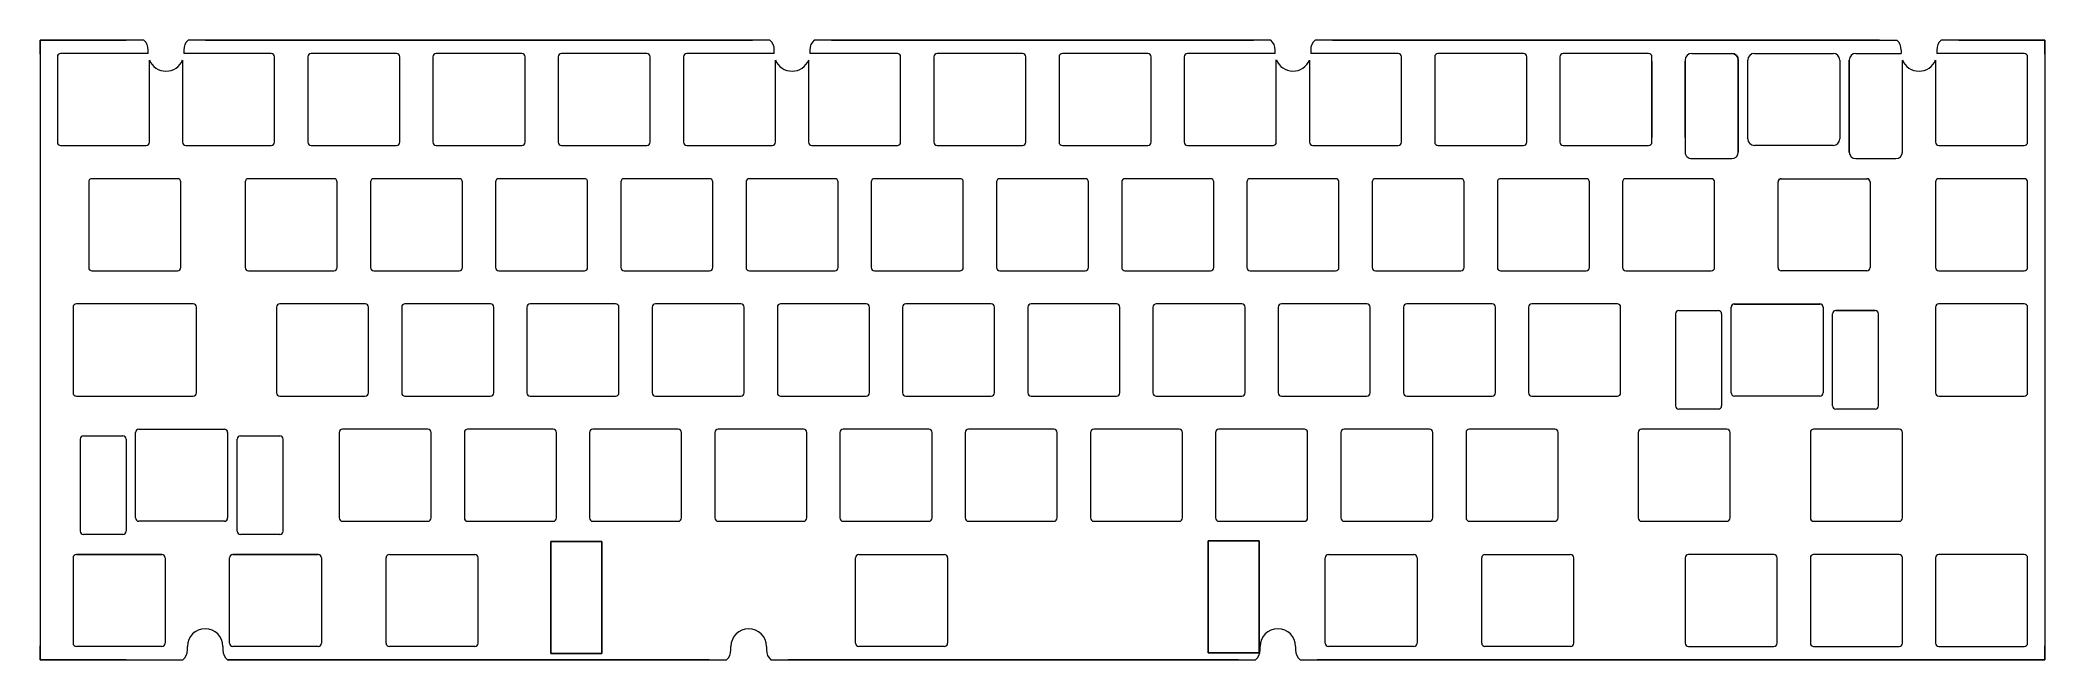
# Model space of a CAD drawing. Header units: millimetres. Extents: x 374 to 679, y 457 to 551.
import ezdxf

# ---------------------------------------------------------------- set-up
doc = ezdxf.new("R2010")
doc.units = ezdxf.units.MM
doc.layers.add('11', color=7, linetype='Continuous', true_color=0xffffff)
doc.layers.add('细实线层', color=7, linetype='Continuous', lineweight=18)

msp = doc.modelspace()

# ---------------------------------------------------------------- linework, layer by layer
at = {"color": 7}
for p, q in [((387.24, 550.92), (374.14, 550.92)), ((374.14, 548.8), (374.14, 550.92)), ((399.29, 550.92), (482.54, 550.92)), ((494.54, 550.92), (558.74, 550.92)), ((570.74, 550.92), (653.99, 550.92)), ((666.04, 550.92), (679.14, 550.92)), ((679.14, 548.8), (679.14, 550.92)), ((374.14, 458.8), (374.14, 456.67)), ((679.14, 458.8), (679.14, 456.67)), ((387.24, 456.67), (374.14, 456.67)), ((475.94, 456.67), (402.63, 456.67)), ((556.44, 456.67), (487.94, 456.67)), ((568.44, 456.67), (679.14, 456.67))]:
    msp.add_line(p, q, dxfattribs=at)
for p, q in [((619.36, 547.74), (619.36, 547.74)), ((619.36, 547.74), (619.36, 536.09)), ((624.41, 547.74), (624.41, 536.09)), ((632.5, 533.9), (632.5, 547.9)), ((649.38, 533.9), (649.38, 547.9)), ((451.83, 457.63), (451.83, 474.7)), ((451.83, 474.7), (459.58, 474.7)), ((459.58, 474.7), (459.58, 457.63)), ((551.83, 457.73), (551.83, 474.8)), ((551.83, 474.8), (559.58, 474.8)), ((559.58, 474.8), (559.58, 457.73))]:
    msp.add_line(p, q)
at = {"color": 0}
for p, q in [((551.83, 472.62), (551.83, 465.2)), ((451.83, 457.63), (459.58, 457.63)), ((551.83, 457.73), (559.58, 457.73))]:
    msp.add_line(p, q, dxfattribs=at)
msp.add_arc((631.5, 547.9), 1, 360, 90)
at = {"lineweight": 18}
msp.add_arc((650.38, 547.9), 1, 90, 180, dxfattribs=at)
at = {"layer": '11', "color": 7, "linetype": 'Continuous', "lineweight": 18}
for p, q in [((389.91, 550.92), (387.24, 550.92)), ((390.59, 548.9), (390.59, 549.42)), ((395.99, 549.42), (395.99, 548.9)), ((399.29, 550.92), (396.67, 550.92)), ((485.16, 550.92), (482.54, 550.92)), ((485.84, 548.9), (485.84, 549.42)), ((491.24, 549.42), (491.24, 548.9)), ((494.54, 550.92), (491.92, 550.92)), ((561.36, 550.92), (558.74, 550.92)), ((562.04, 548.9), (562.04, 549.42)), ((567.44, 549.42), (567.44, 548.9)), ((570.74, 550.92), (568.12, 550.92)), ((653.99, 550.92), (656.61, 550.92)), ((657.29, 549.42), (657.29, 548.9)), ((662.69, 549.42), (662.69, 548.9)), ((666.04, 550.92), (663.37, 550.92)), ((374.14, 548.8), (374.14, 458.8)), ((376.76, 548.4), (376.76, 535.4)), ((390.59, 548.9), (377.26, 548.9)), ((390.76, 535.4), (390.76, 547.9)), ((395.81, 547.9), (395.81, 535.4)), ((409.31, 548.9), (395.99, 548.9)), ((409.81, 535.4), (409.81, 548.4)), ((414.86, 548.4), (414.86, 535.4)), ((428.36, 548.9), (415.36, 548.9)), ((428.86, 535.4), (428.86, 548.4)), ((433.91, 548.4), (433.91, 535.4)), ((447.41, 548.9), (434.41, 548.9)), ((447.91, 535.4), (447.91, 548.4)), ((452.96, 548.4), (452.96, 535.4)), ((466.46, 548.9), (453.46, 548.9)), ((466.96, 535.4), (466.96, 548.4)), ((472.01, 548.4), (472.01, 535.4)), ((485.84, 548.9), (472.51, 548.9)), ((486.01, 535.4), (486.01, 547.9)), ((491.06, 547.9), (491.06, 535.4)), ((504.56, 548.9), (491.24, 548.9)), ((505.06, 535.4), (505.06, 548.4)), ((510.11, 548.4), (510.11, 535.4)), ((523.61, 548.9), (510.61, 548.9)), ((524.11, 535.4), (524.11, 548.4)), ((529.16, 548.4), (529.16, 535.4)), ((542.66, 548.9), (529.66, 548.9)), ((543.16, 535.4), (543.16, 548.4)), ((548.21, 548.4), (548.21, 535.4)), ((562.04, 548.9), (548.71, 548.9)), ((562.21, 535.4), (562.21, 547.95)), ((567.26, 547.9), (567.26, 535.4)), ((580.76, 548.9), (567.44, 548.9)), ((581.26, 535.4), (581.26, 548.4)), ((586.31, 548.4), (586.31, 535.4)), ((599.81, 548.9), (586.81, 548.9)), ((600.31, 535.4), (600.31, 548.4)), ((605.36, 548.4), (605.36, 535.4)), ((618.86, 548.9), (605.86, 548.9)), ((619.36, 547.74), (619.36, 548.4)), ((624.41, 547.9), (624.41, 547.74)), ((625.41, 548.9), (631.5, 548.9)), ((650.38, 548.9), (657.29, 548.9)), ((657.46, 533.9), (657.46, 547.9)), ((662.51, 547.9), (662.51, 535.4)), ((676.01, 548.9), (662.69, 548.9)), ((676.51, 535.4), (676.51, 548.4)), ((679.14, 548.8), (679.14, 458.8)), ((377.26, 534.9), (390.26, 534.9)), ((396.31, 534.9), (409.31, 534.9)), ((415.36, 534.9), (428.36, 534.9)), ((434.41, 534.9), (447.41, 534.9)), ((453.46, 534.9), (466.46, 534.9)), ((472.51, 534.9), (485.51, 534.9)), ((491.56, 534.9), (504.56, 534.9)), ((510.61, 534.9), (523.61, 534.9)), ((529.66, 534.9), (542.66, 534.9)), ((548.71, 534.9), (561.71, 534.9)), ((567.76, 534.9), (580.76, 534.9)), ((586.81, 534.9), (599.81, 534.9)), ((605.86, 534.9), (618.86, 534.9)), ((619.36, 535.4), (619.36, 536.09)), ((624.41, 536.09), (624.41, 533.9)), ((663.01, 534.9), (676.01, 534.9)), ((625.41, 532.9), (631.5, 532.9)), ((650.38, 532.9), (656.46, 532.9)), ((381.53, 529.35), (381.53, 516.35)), ((395.03, 529.85), (382.03, 529.85)), ((395.53, 516.35), (395.53, 529.35)), ((405.34, 529.35), (405.34, 516.35)), ((418.84, 529.85), (405.84, 529.85)), ((419.34, 516.35), (419.34, 529.35)), ((424.39, 529.35), (424.39, 516.35)), ((437.89, 529.85), (424.89, 529.85)), ((438.39, 516.35), (438.39, 529.35)), ((443.44, 529.35), (443.44, 516.35)), ((456.94, 529.85), (443.94, 529.85)), ((457.44, 516.35), (457.44, 529.35)), ((462.49, 529.35), (462.49, 516.35)), ((475.99, 529.85), (462.99, 529.85)), ((476.49, 516.35), (476.49, 529.35)), ((481.54, 529.35), (481.54, 516.35)), ((495.04, 529.85), (482.04, 529.85)), ((495.54, 516.35), (495.54, 529.35)), ((500.59, 529.35), (500.59, 516.35)), ((514.09, 529.85), (501.09, 529.85)), ((514.59, 516.35), (514.59, 529.35)), ((519.64, 529.35), (519.64, 516.35)), ((533.14, 529.85), (520.14, 529.85)), ((533.64, 516.35), (533.64, 529.35)), ((538.69, 529.35), (538.69, 516.35)), ((552.19, 529.85), (539.19, 529.85)), ((552.69, 516.35), (552.69, 529.35)), ((557.74, 529.35), (557.74, 516.35)), ((571.24, 529.85), (558.24, 529.85)), ((571.74, 516.35), (571.74, 529.35)), ((576.79, 529.35), (576.79, 516.35)), ((590.29, 529.85), (577.29, 529.85)), ((590.79, 516.35), (590.79, 529.35)), ((595.84, 529.35), (595.84, 516.35)), ((609.34, 529.85), (596.34, 529.85)), ((609.84, 516.35), (609.84, 529.35)), ((614.89, 529.35), (614.89, 516.35)), ((628.39, 529.85), (615.39, 529.85)), ((628.89, 516.35), (628.89, 529.35)), ((638.54, 516.35), (638.54, 529.35)), ((639.04, 529.85), (652.04, 529.85)), ((639.04, 529.84), (652.04, 529.84)), ((652.54, 529.35), (652.54, 516.35)), ((662.51, 529.35), (662.51, 516.35)), ((676.01, 529.85), (663.01, 529.85)), ((676.51, 516.35), (676.51, 529.35)), ((382.03, 515.85), (395.03, 515.85)), ((405.84, 515.85), (418.84, 515.85)), ((424.89, 515.85), (437.89, 515.85)), ((443.94, 515.85), (456.94, 515.85)), ((462.99, 515.85), (475.99, 515.85)), ((482.04, 515.85), (495.04, 515.85)), ((501.09, 515.85), (514.09, 515.85)), ((520.14, 515.85), (533.14, 515.85)), ((539.19, 515.85), (552.19, 515.85)), ((558.24, 515.85), (571.24, 515.85)), ((577.29, 515.85), (590.29, 515.85)), ((596.34, 515.85), (609.34, 515.85)), ((615.39, 515.85), (628.39, 515.85)), ((652.04, 515.85), (639.04, 515.85)), ((663.01, 515.85), (676.01, 515.85)), ((379.15, 510.3), (379.15, 497.3)), ((397.41, 510.8), (379.65, 510.8)), ((397.91, 497.3), (397.91, 510.3)), ((410.1, 510.3), (410.1, 497.3)), ((423.6, 510.8), (410.6, 510.8)), ((424.1, 497.3), (424.1, 510.3)), ((429.15, 510.3), (429.15, 497.3)), ((442.65, 510.8), (429.65, 510.8)), ((443.15, 497.3), (443.15, 510.3)), ((448.2, 510.3), (448.2, 497.3)), ((461.7, 510.8), (448.7, 510.8)), ((462.2, 497.3), (462.2, 510.3)), ((467.25, 510.3), (467.25, 497.3)), ((480.75, 510.8), (467.75, 510.8)), ((481.25, 497.3), (481.25, 510.3)), ((486.3, 510.3), (486.3, 497.3)), ((499.8, 510.8), (486.8, 510.8)), ((500.3, 497.3), (500.3, 510.3)), ((505.35, 510.3), (505.35, 497.3)), ((518.85, 510.8), (505.85, 510.8)), ((519.35, 497.3), (519.35, 510.3)), ((524.4, 510.3), (524.4, 497.3)), ((537.9, 510.8), (524.9, 510.8)), ((538.4, 497.3), (538.4, 510.3)), ((543.45, 510.3), (543.45, 497.3)), ((556.95, 510.8), (543.95, 510.8)), ((557.45, 497.3), (557.45, 510.3)), ((562.5, 510.3), (562.5, 497.3)), ((576, 510.8), (563, 510.8)), ((576.5, 497.3), (576.5, 510.3)), ((581.55, 510.3), (581.55, 497.3)), ((595.05, 510.8), (582.05, 510.8)), ((595.55, 497.3), (595.55, 510.3)), ((600.6, 510.3), (600.6, 497.3)), ((614.1, 510.8), (601.1, 510.8)), ((614.6, 497.3), (614.6, 510.3)), ((623.46, 509.8), (629.46, 509.8)), ((623.46, 509.79), (629.46, 509.79)), ((631.4, 497.3), (631.4, 510.3)), ((631.9, 510.8), (644.9, 510.8)), ((631.9, 510.79), (644.9, 510.79)), ((645.4, 510.3), (645.4, 497.3)), ((647.33, 509.8), (653.33, 509.8)), ((653.33, 509.79), (647.33, 509.79)), ((662.51, 510.3), (662.51, 497.3)), ((676.01, 510.8), (663.01, 510.8)), ((676.51, 497.3), (676.51, 510.3)), ((622.96, 509.3), (622.96, 495.3)), ((629.96, 509.3), (629.96, 495.3)), ((646.83, 495.3), (646.83, 509.3)), ((653.83, 495.3), (653.83, 509.3)), ((379.65, 496.8), (397.41, 496.8)), ((410.6, 496.8), (423.6, 496.8)), ((429.65, 496.8), (442.65, 496.8)), ((448.7, 496.8), (461.7, 496.8)), ((467.75, 496.8), (480.75, 496.8)), ((486.8, 496.8), (499.8, 496.8)), ((505.85, 496.8), (518.85, 496.8)), ((524.9, 496.8), (537.9, 496.8)), ((543.95, 496.8), (556.95, 496.8)), ((563, 496.8), (576, 496.8)), ((582.05, 496.8), (595.05, 496.8)), ((601.1, 496.8), (614.1, 496.8)), ((629.46, 494.8), (623.46, 494.8)), ((644.9, 496.8), (631.9, 496.8)), ((653.33, 494.8), (647.33, 494.8)), ((663.01, 496.8), (676.01, 496.8)), ((388.67, 478.25), (388.67, 491.25)), ((389.17, 491.75), (402.17, 491.75)), ((389.17, 491.74), (402.17, 491.74)), ((402.67, 491.25), (402.67, 478.25)), ((419.63, 491.25), (419.63, 478.25)), ((433.13, 491.75), (420.13, 491.75)), ((433.63, 478.25), (433.63, 491.25)), ((438.68, 491.25), (438.68, 478.25)), ((452.18, 491.75), (439.18, 491.75)), ((452.68, 478.25), (452.68, 491.25)), ((457.73, 491.25), (457.73, 478.25)), ((471.23, 491.75), (458.23, 491.75)), ((471.73, 478.25), (471.73, 491.25)), ((476.78, 491.25), (476.78, 478.25)), ((490.28, 491.75), (477.28, 491.75)), ((490.78, 478.25), (490.78, 491.25)), ((495.83, 491.25), (495.83, 478.25)), ((509.33, 491.75), (496.33, 491.75)), ((509.83, 478.25), (509.83, 491.25)), ((514.88, 491.25), (514.88, 478.25)), ((528.38, 491.75), (515.38, 491.75)), ((528.88, 478.25), (528.88, 491.25)), ((533.93, 491.25), (533.93, 478.25)), ((547.43, 491.75), (534.43, 491.75)), ((547.93, 478.25), (547.93, 491.25)), ((552.98, 491.25), (552.98, 478.25)), ((566.48, 491.75), (553.48, 491.75)), ((566.98, 478.25), (566.98, 491.25)), ((572.03, 491.25), (572.03, 478.25)), ((585.53, 491.75), (572.53, 491.75)), ((586.03, 478.25), (586.03, 491.25)), ((591.08, 491.25), (591.08, 478.25)), ((604.58, 491.75), (591.58, 491.75)), ((605.08, 478.25), (605.08, 491.25)), ((617.27, 491.25), (617.27, 478.25)), ((630.77, 491.75), (617.77, 491.75)), ((631.27, 478.25), (631.27, 491.25)), ((643.46, 491.25), (643.46, 478.25)), ((656.96, 491.75), (643.96, 491.75)), ((657.46, 478.25), (657.46, 491.25)), ((380.23, 490.25), (380.23, 476.25)), ((380.73, 490.75), (386.73, 490.75)), ((380.73, 490.74), (386.73, 490.74)), ((387.23, 490.25), (387.23, 476.25)), ((404.11, 476.25), (404.11, 490.25)), ((404.61, 490.75), (410.61, 490.75)), ((404.61, 490.74), (410.61, 490.74)), ((411.11, 476.25), (411.11, 490.25)), ((402.17, 477.75), (389.17, 477.75)), ((420.13, 477.75), (433.13, 477.75)), ((439.18, 477.75), (452.18, 477.75)), ((458.23, 477.75), (471.23, 477.75)), ((477.28, 477.75), (490.28, 477.75)), ((496.33, 477.75), (509.33, 477.75)), ((515.38, 477.75), (528.38, 477.75)), ((534.43, 477.75), (547.43, 477.75)), ((553.48, 477.75), (566.48, 477.75)), ((572.53, 477.75), (585.53, 477.75)), ((591.58, 477.75), (604.58, 477.75)), ((617.77, 477.75), (630.77, 477.75)), ((643.96, 477.75), (656.96, 477.75)), ((386.73, 475.75), (380.73, 475.75)), ((410.61, 475.75), (404.61, 475.75)), ((379.15, 472.2), (379.15, 459.2)), ((379.65, 472.7), (392.65, 472.7)), ((392.65, 472.69), (379.65, 472.69)), ((393.15, 472.2), (393.15, 459.2)), ((402.96, 459.2), (402.96, 472.2)), ((403.46, 472.7), (416.46, 472.7)), ((416.46, 472.69), (403.46, 472.69)), ((416.96, 472.2), (416.96, 459.2)), ((426.77, 459.2), (426.77, 472.2)), ((427.27, 472.7), (440.27, 472.7)), ((427.27, 472.69), (440.27, 472.69)), ((440.77, 459.2), (440.77, 472.2)), ((498.21, 459.2), (498.21, 472.2)), ((498.71, 472.7), (511.71, 472.7)), ((512.21, 472.2), (512.21, 459.2)), ((569.65, 459.2), (569.65, 472.2)), ((570.15, 472.7), (583.15, 472.7)), ((583.65, 472.2), (583.65, 459.2)), ((593.46, 459.2), (593.46, 472.2)), ((593.96, 472.7), (606.96, 472.7)), ((593.96, 472.69), (606.96, 472.69)), ((607.46, 459.2), (607.46, 472.2)), ((624.41, 472.2), (624.41, 459.2)), ((637.91, 472.7), (624.91, 472.7)), ((638.41, 459.2), (638.41, 472.2)), ((643.46, 472.2), (643.46, 459.2)), ((656.96, 472.7), (643.96, 472.7)), ((657.46, 459.2), (657.46, 472.2)), ((662.51, 472.2), (662.51, 459.2)), ((676.01, 472.7), (663.01, 472.7)), ((676.51, 459.2), (676.51, 472.2)), ((392.65, 458.7), (379.65, 458.7)), ((396.55, 458.18), (396.55, 458.7)), ((401.95, 458.7), (401.95, 458.18)), ((416.46, 458.7), (403.46, 458.7)), ((440.27, 458.7), (427.27, 458.7)), ((479.24, 458.18), (479.24, 458.7)), ((484.64, 458.7), (484.64, 458.18)), ((511.71, 458.7), (498.71, 458.7)), ((559.74, 458.18), (559.74, 458.7)), ((565.14, 458.7), (565.14, 458.18)), ((583.15, 458.7), (570.15, 458.7)), ((606.96, 458.7), (593.96, 458.7)), ((624.91, 458.7), (637.91, 458.7)), ((643.96, 458.7), (656.96, 458.7)), ((663.01, 458.7), (676.01, 458.7)), ((387.24, 456.67), (395.87, 456.67)), ((475.94, 456.67), (478.56, 456.67)), ((485.32, 456.67), (487.94, 456.67)), ((556.44, 456.67), (559.06, 456.67)), ((565.82, 456.67), (568.44, 456.67))]:
    msp.add_line(p, q, dxfattribs=at)
at = {"layer": '11', "color": 7, "linetype": 'Continuous', "lineweight": 13}
for p, q in [((639.04, 529.84), (639.04, 529.85)), ((652.04, 529.84), (652.04, 529.85)), ((623.46, 509.79), (623.46, 509.8)), ((629.46, 509.79), (629.46, 509.8)), ((631.9, 510.79), (631.9, 510.8)), ((644.9, 510.79), (644.9, 510.8)), ((647.33, 509.79), (647.33, 509.8)), ((653.33, 509.79), (653.33, 509.8)), ((389.17, 491.75), (389.17, 491.74)), ((402.17, 491.74), (402.17, 491.75)), ((380.73, 490.74), (380.73, 490.75)), ((386.73, 490.74), (386.73, 490.75)), ((404.61, 490.74), (404.61, 490.75)), ((410.61, 490.74), (410.61, 490.75)), ((379.65, 472.69), (379.65, 472.7)), ((392.65, 472.69), (392.65, 472.7)), ((403.46, 472.69), (403.46, 472.7)), ((416.46, 472.69), (416.46, 472.7)), ((427.27, 472.69), (427.27, 472.7)), ((440.27, 472.69), (440.27, 472.7)), ((593.96, 472.69), (593.96, 472.7)), ((606.96, 472.69), (606.96, 472.7))]:
    msp.add_line(p, q, dxfattribs=at)
at = {"layer": '11', "color": 7, "linetype": 'Continuous', "lineweight": 18}
for centre, radius, start, end in [((388.59, 549.42), 2, 0, 48.6103), ((397.99, 549.42), 2, 131.3897, 180), ((483.84, 549.42), 2, 0, 48.6103), ((493.24, 549.42), 2, 131.3897, 180), ((560.04, 549.42), 2, 0, 48.6103), ((569.44, 549.42), 2, 131.3897, 180), ((655.29, 549.42), 2, 0, 48.6103), ((664.69, 549.42), 2, 131.3897, 180), ((377.26, 548.4), 0.5, 90, 180), ((393.29, 548.93), 2.73, 202.1207, 337.8793), ((409.31, 548.4), 0.5, 360, 90), ((415.36, 548.4), 0.5, 90, 180), ((428.36, 548.4), 0.5, 0, 90), ((434.41, 548.4), 0.5, 90, 180), ((447.41, 548.4), 0.5, 0, 90), ((453.46, 548.4), 0.5, 90, 180), ((466.46, 548.4), 0.5, 0, 90), ((472.51, 548.4), 0.5, 90, 180), ((488.54, 548.93), 2.73, 202.1198, 337.8802), ((504.56, 548.4), 0.5, 360, 90), ((510.61, 548.4), 0.5, 90, 180), ((523.61, 548.4), 0.5, 0, 90), ((529.66, 548.4), 0.5, 90, 180), ((542.66, 548.4), 0.5, 0, 90), ((548.71, 548.4), 0.5, 90, 180), ((564.75, 548.91), 2.71, 200.8805, 338.0723), ((580.76, 548.4), 0.5, 0, 90), ((586.81, 548.4), 0.5, 90, 180), ((599.81, 548.4), 0.5, 360, 90), ((605.86, 548.4), 0.5, 90, 180), ((618.86, 548.4), 0.5, 0, 90), ((625.41, 547.9), 1, 90.0002, 180), ((659.99, 548.93), 2.73, 202.1255, 337.8747), ((676.01, 548.4), 0.5, 360, 90), ((377.26, 535.4), 0.5, 180, 270), ((390.26, 535.4), 0.5, 270, 0), ((396.31, 535.4), 0.5, 180, 270), ((409.31, 535.4), 0.5, 270, 0), ((415.36, 535.4), 0.5, 180, 270), ((428.36, 535.4), 0.5, 270, 0), ((434.41, 535.4), 0.5, 180, 270), ((447.41, 535.4), 0.5, 270, 0), ((453.46, 535.4), 0.5, 180, 270), ((466.46, 535.4), 0.5, 270, 0), ((472.51, 535.4), 0.5, 180, 270), ((485.51, 535.4), 0.5, 270, 360), ((491.56, 535.4), 0.5, 180, 270), ((504.56, 535.4), 0.5, 270, 360), ((510.61, 535.4), 0.5, 180, 270), ((523.61, 535.4), 0.5, 270, 360), ((529.66, 535.4), 0.5, 180, 270), ((542.66, 535.4), 0.5, 270, 360), ((548.71, 535.4), 0.5, 180, 270), ((561.71, 535.4), 0.5, 270, 0), ((567.76, 535.4), 0.5, 180, 270), ((580.76, 535.4), 0.5, 270, 360), ((586.81, 535.4), 0.5, 180, 270), ((599.81, 535.4), 0.5, 270, 360), ((605.86, 535.4), 0.5, 180, 270), ((618.86, 535.4), 0.5, 270, 360), ((625.41, 533.9), 1, 179.9998, 270), ((631.5, 533.9), 1, 270.0003, 0), ((650.38, 533.9), 1, 180, 270), ((656.46, 533.9), 1, 270, 0), ((663.01, 535.4), 0.5, 180, 270), ((676.01, 535.4), 0.5, 270, 0), ((382.03, 529.35), 0.5, 90, 180), ((395.03, 529.35), 0.5, 360, 90), ((405.84, 529.35), 0.5, 90, 180), ((418.84, 529.35), 0.5, 360, 90), ((424.89, 529.35), 0.5, 90, 180), ((437.89, 529.35), 0.5, 0, 90), ((443.94, 529.35), 0.5, 90, 180), ((456.94, 529.35), 0.5, 0, 90), ((462.99, 529.35), 0.5, 90, 180), ((475.99, 529.35), 0.5, 0, 90), ((482.04, 529.35), 0.5, 90, 180), ((495.04, 529.35), 0.5, 0, 90), ((501.09, 529.35), 0.5, 90, 180), ((514.09, 529.35), 0.5, 360, 90), ((520.14, 529.35), 0.5, 90, 180), ((533.14, 529.35), 0.5, 0, 90), ((539.19, 529.35), 0.5, 90, 180), ((552.19, 529.35), 0.5, 360, 90), ((558.24, 529.35), 0.5, 90, 180), ((571.24, 529.35), 0.5, 360, 90), ((577.29, 529.35), 0.5, 90, 180), ((590.29, 529.35), 0.5, 0, 90), ((596.34, 529.35), 0.5, 90, 180), ((609.34, 529.35), 0.5, 360, 90), ((615.39, 529.35), 0.5, 90, 180), ((628.39, 529.35), 0.5, 0, 90), ((663.01, 529.35), 0.5, 90, 180), ((676.01, 529.35), 0.5, 360, 90), ((382.03, 516.35), 0.5, 180, 270), ((395.03, 516.35), 0.5, 270, 0), ((405.84, 516.35), 0.5, 180, 270), ((418.84, 516.35), 0.5, 270, 0), ((424.89, 516.35), 0.5, 180, 270), ((437.89, 516.35), 0.5, 270, 0), ((443.94, 516.35), 0.5, 180, 270), ((456.94, 516.35), 0.5, 270, 0), ((462.99, 516.35), 0.5, 180, 270), ((475.99, 516.35), 0.5, 270, 0), ((482.04, 516.35), 0.5, 180, 270), ((495.04, 516.35), 0.5, 270, 360), ((501.09, 516.35), 0.5, 180, 270), ((514.09, 516.35), 0.5, 270, 360), ((520.14, 516.35), 0.5, 180, 270), ((533.14, 516.35), 0.5, 270, 360), ((539.19, 516.35), 0.5, 180, 270), ((552.19, 516.35), 0.5, 270, 360), ((558.24, 516.35), 0.5, 180, 270), ((571.24, 516.35), 0.5, 270, 0), ((577.29, 516.35), 0.5, 180, 270), ((590.29, 516.35), 0.5, 270, 360), ((596.34, 516.35), 0.5, 180, 270), ((609.34, 516.35), 0.5, 270, 360), ((615.39, 516.35), 0.5, 180, 270), ((628.39, 516.35), 0.5, 270, 360), ((663.01, 516.35), 0.5, 180, 270), ((676.01, 516.35), 0.5, 270, 0), ((379.65, 510.3), 0.5, 90, 180), ((397.41, 510.3), 0.5, 360, 90), ((410.6, 510.3), 0.5, 90, 180), ((423.6, 510.3), 0.5, 360, 90), ((429.65, 510.3), 0.5, 90, 180), ((442.65, 510.3), 0.5, 0, 90), ((448.7, 510.3), 0.5, 90, 180), ((461.7, 510.3), 0.5, 0, 90), ((467.75, 510.3), 0.5, 90, 180), ((480.75, 510.3), 0.5, 0, 90), ((486.8, 510.3), 0.5, 90, 180), ((499.8, 510.3), 0.5, 0, 90), ((505.85, 510.3), 0.5, 90, 180), ((518.85, 510.3), 0.5, 360, 90), ((524.9, 510.3), 0.5, 90, 180), ((537.9, 510.3), 0.5, 0, 90), ((543.95, 510.3), 0.5, 90, 180), ((556.95, 510.3), 0.5, 360, 90), ((563, 510.3), 0.5, 90, 180), ((576, 510.3), 0.5, 360, 90), ((582.05, 510.3), 0.5, 90, 180), ((595.05, 510.3), 0.5, 0, 90), ((601.1, 510.3), 0.5, 90, 180), ((614.1, 510.3), 0.5, 360, 90), ((663.01, 510.3), 0.5, 90, 180), ((676.01, 510.3), 0.5, 0, 90), ((379.65, 497.3), 0.5, 180, 270), ((397.41, 497.3), 0.5, 270, 0), ((410.6, 497.3), 0.5, 180, 270), ((423.6, 497.3), 0.5, 270, 0), ((429.65, 497.3), 0.5, 180, 270), ((442.65, 497.3), 0.5, 270, 0), ((448.7, 497.3), 0.5, 180, 270), ((461.7, 497.3), 0.5, 270, 0), ((467.75, 497.3), 0.5, 180, 270), ((480.75, 497.3), 0.5, 270, 0), ((486.8, 497.3), 0.5, 180, 270), ((499.8, 497.3), 0.5, 270, 360), ((505.85, 497.3), 0.5, 180, 270), ((518.85, 497.3), 0.5, 270, 360), ((524.9, 497.3), 0.5, 180, 270), ((537.9, 497.3), 0.5, 270, 360), ((543.95, 497.3), 0.5, 180, 270), ((556.95, 497.3), 0.5, 270, 360), ((563, 497.3), 0.5, 180, 270), ((576, 497.3), 0.5, 270, 0), ((582.05, 497.3), 0.5, 180, 270), ((595.05, 497.3), 0.5, 270, 360), ((601.1, 497.3), 0.5, 180, 270), ((614.1, 497.3), 0.5, 270, 360), ((663.01, 497.3), 0.5, 180, 270), ((676.01, 497.3), 0.5, 270, 360), ((420.13, 491.25), 0.5, 90, 180), ((433.13, 491.25), 0.5, 360, 90), ((439.18, 491.25), 0.5, 90, 180), ((452.18, 491.25), 0.5, 0, 90), ((458.23, 491.25), 0.5, 90, 180), ((471.23, 491.25), 0.5, 0, 90), ((477.28, 491.25), 0.5, 90, 180), ((490.28, 491.25), 0.5, 0, 90), ((496.33, 491.25), 0.5, 90, 180), ((509.33, 491.25), 0.5, 0, 90), ((515.38, 491.25), 0.5, 90, 180), ((528.38, 491.25), 0.5, 360, 90), ((534.43, 491.25), 0.5, 90, 180), ((547.43, 491.25), 0.5, 0, 90), ((553.48, 491.25), 0.5, 90, 180), ((566.48, 491.25), 0.5, 360, 90), ((572.53, 491.25), 0.5, 90, 180), ((585.53, 491.25), 0.5, 360, 90), ((591.58, 491.25), 0.5, 90, 180), ((604.58, 491.25), 0.5, 0, 90), ((617.77, 491.25), 0.5, 90, 180), ((630.77, 491.25), 0.5, 0, 90), ((643.96, 491.25), 0.5, 90, 180), ((656.96, 491.25), 0.5, 0, 90), ((420.13, 478.25), 0.5, 180, 270), ((433.13, 478.25), 0.5, 270, 0), ((439.18, 478.25), 0.5, 180, 270), ((452.18, 478.25), 0.5, 270, 0), ((458.23, 478.25), 0.5, 180, 270), ((471.23, 478.25), 0.5, 270, 0), ((477.28, 478.25), 0.5, 180, 270), ((490.28, 478.25), 0.5, 270, 0), ((496.33, 478.25), 0.5, 180, 270), ((509.33, 478.25), 0.5, 270, 360), ((515.38, 478.25), 0.5, 180, 270), ((528.38, 478.25), 0.5, 270, 360), ((534.43, 478.25), 0.5, 180, 270), ((547.43, 478.25), 0.5, 270, 360), ((553.48, 478.25), 0.5, 180, 270), ((566.48, 478.25), 0.5, 270, 360), ((572.53, 478.25), 0.5, 180, 270), ((585.53, 478.25), 0.5, 270, 0), ((591.58, 478.25), 0.5, 180, 270), ((604.58, 478.25), 0.5, 270, 360), ((617.77, 478.25), 0.5, 180, 270), ((630.77, 478.25), 0.5, 270, 0), ((643.96, 478.25), 0.5, 180, 270), ((656.96, 478.25), 0.5, 270, 360), ((624.91, 472.2), 0.5, 90, 180), ((637.91, 472.2), 0.5, 360, 90), ((643.96, 472.2), 0.5, 90, 180), ((656.96, 472.2), 0.5, 0, 90), ((663.01, 472.2), 0.5, 90, 180), ((676.01, 472.2), 0.5, 0, 90), ((399.25, 458.7), 2.7, 0, 180), ((481.94, 458.7), 2.7, 0, 180), ((562.44, 458.7), 2.7, 0, 180), ((394.55, 458.18), 2, 311.2664, 0), ((403.95, 458.18), 2, 180, 228.7336), ((477.24, 458.18), 2, 311.2664, 0), ((486.64, 458.18), 2, 180, 228.7336), ((557.74, 458.18), 2, 311.2664, 0), ((567.14, 458.18), 2, 180, 228.7336), ((624.91, 459.2), 0.5, 180, 270), ((637.91, 459.2), 0.5, 270, 360), ((643.96, 459.2), 0.5, 180, 270), ((656.96, 459.2), 0.5, 270, 0), ((663.01, 459.2), 0.5, 180, 270), ((676.01, 459.2), 0.5, 270, 360)]:
    msp.add_arc(centre, radius, start, end, dxfattribs=at)
for centre, start_param, end_param in [((639.04, 529.35), 0, 1.570796), ((639.04, 529.34), 0, 1.570796), ((652.04, 529.35), 4.712389, 6.283185), ((652.04, 529.34), 4.712389, 6.283185), ((639.04, 516.35), 1.570796, 3.141593), ((652.04, 516.35), 3.141593, 4.712389), ((623.46, 509.3), 0, 1.570796), ((623.46, 509.29), 0, 1.570796), ((629.46, 509.3), 4.712389, 6.283185), ((629.46, 509.29), 4.712389, 6.283185), ((631.9, 510.3), 0, 1.570796), ((631.9, 510.29), 0, 1.570796), ((644.9, 510.3), 4.712389, 6.283185), ((644.9, 510.29), 4.712389, 6.283185), ((647.33, 509.3), 0, 1.570796), ((647.33, 509.29), 0, 1.570796), ((653.33, 509.3), 4.712389, 6.283185), ((653.33, 509.29), 4.712389, 6.283185), ((631.9, 497.3), 1.570796, 3.141593), ((644.9, 497.3), 3.141593, 4.712389), ((623.46, 495.3), 1.570796, 3.141593), ((629.46, 495.3), 3.141593, 4.712389), ((647.33, 495.3), 1.570796, 3.141593), ((653.33, 495.3), 3.141593, 4.712389), ((389.17, 491.25), 0, 1.570796), ((389.17, 491.24), 0, 1.570796), ((402.17, 491.25), 4.712389, 6.283185), ((402.17, 491.24), 4.712389, 6.283185), ((380.73, 490.25), 0, 1.570796), ((380.73, 490.24), 0, 1.570796), ((386.73, 490.25), 4.712389, 6.283185), ((386.73, 490.24), 4.712389, 6.283185), ((404.61, 490.25), 0, 1.570796), ((404.61, 490.24), 0, 1.570796), ((410.61, 490.25), 4.712389, 6.283185), ((410.61, 490.24), 4.712389, 6.283185), ((380.73, 476.25), 1.570796, 3.141593), ((386.73, 476.25), 3.141593, 4.712389), ((389.17, 478.25), 1.570796, 3.141593), ((402.17, 478.25), 3.141593, 4.712389), ((404.61, 476.25), 1.570796, 3.141593), ((410.61, 476.25), 3.141593, 4.712389), ((379.65, 472.2), 0, 1.570796), ((379.65, 472.19), 0, 1.570796), ((392.65, 472.2), 4.712389, 6.283185), ((392.65, 472.19), 4.712389, 6.283185), ((403.46, 472.2), 0, 1.570796), ((403.46, 472.19), 0, 1.570796), ((416.46, 472.2), 4.712389, 6.283185), ((416.46, 472.19), 4.712389, 6.283185), ((427.27, 472.2), 0, 1.570796), ((427.27, 472.19), 0, 1.570796), ((440.27, 472.2), 4.712389, 6.283185), ((440.27, 472.19), 4.712389, 6.283185), ((498.71, 472.2), 0, 1.570796), ((511.71, 472.2), 4.712389, 6.283185), ((570.15, 472.2), 0, 1.570796), ((583.15, 472.2), 4.712389, 6.283185), ((593.96, 472.2), 0, 1.570796), ((593.96, 472.19), 0, 1.570796), ((606.96, 472.2), 4.712389, 6.283185), ((606.96, 472.19), 4.712389, 6.283185), ((379.65, 459.2), 1.570796, 3.141593), ((392.65, 459.2), 3.141593, 4.712389), ((403.46, 459.2), 1.570796, 3.141593), ((416.46, 459.2), 3.141593, 4.712389), ((427.27, 459.2), 1.570796, 3.141593), ((440.27, 459.2), 3.141593, 4.712389), ((498.71, 459.2), 1.570796, 3.141593), ((511.71, 459.2), 3.141593, 4.712389), ((570.15, 459.2), 1.570796, 3.141593), ((583.15, 459.2), 3.141593, 4.712389), ((593.96, 459.2), 1.570796, 3.141593), ((606.96, 459.2), 3.141593, 4.712389)]:
    msp.add_ellipse(centre, major_axis=(0, 0.5), ratio=0.999962, start_param=start_param, end_param=end_param, dxfattribs=at)
at = {"layer": '细实线层'}
for p, q in [((633.94, 535.9), (633.94, 547.9)), ((634.94, 548.9), (646.94, 548.9)), ((647.94, 547.9), (647.94, 535.9)), ((647.94, 547.9), (647.94, 535.9)), ((646.94, 534.9), (634.94, 534.9)), ((646.94, 534.9), (634.94, 534.9))]:
    msp.add_line(p, q, dxfattribs=at)
for centre, start, end in [((634.94, 547.9), 90, 180), ((634.94, 547.9), 90, 180), ((646.94, 547.9), 0, 90), ((646.94, 547.9), 0, 90), ((634.94, 535.9), 180, 270), ((634.94, 535.9), 180, 270), ((646.94, 535.9), 270, 360), ((646.94, 535.9), 270, 0)]:
    msp.add_arc(centre, 1, start, end, dxfattribs=at)

doc.saveas('drawing.dxf')
